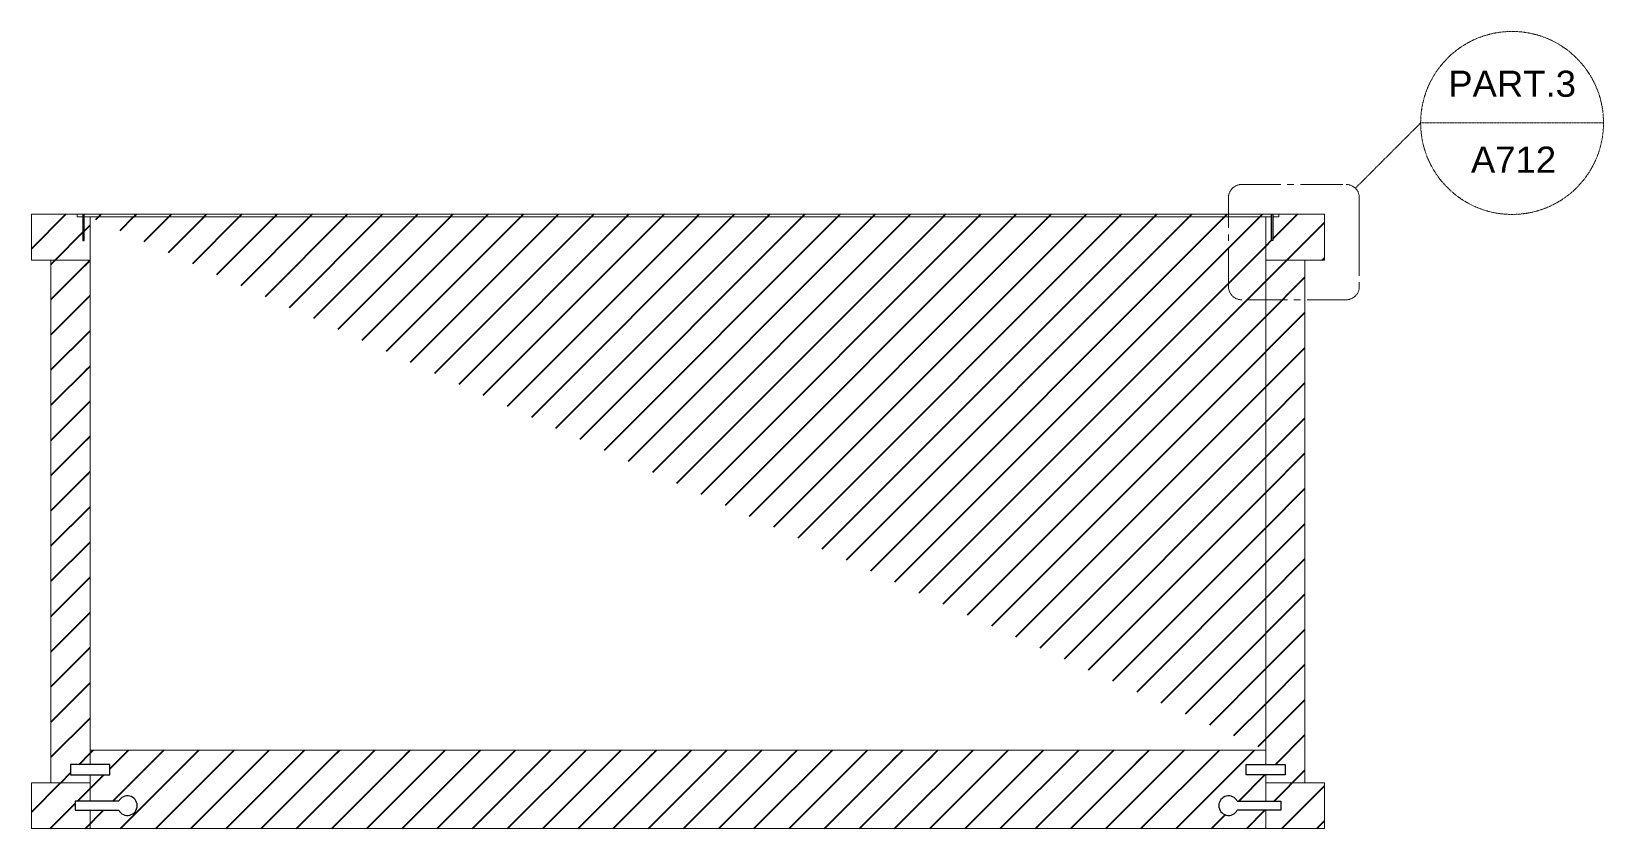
# Model space of a CAD drawing. Header units: centimetres. Extents: x -50281 to 6780, y -2639 to 7911.
# Drawn here: x -7856 to -6653, y 5117 to 5727 of the extents above; entities that cross this region are included whole.
import ezdxf
from ezdxf.enums import TextEntityAlignment as Align

# ---------------------------------------------------------------- set-up
doc = ezdxf.new("R2010")
doc.units = ezdxf.units.CM
doc.linetypes.add('CENTER2', pattern=[1.125, 0.75, -0.125, 0.125, -0.125])
for name, color, linetype, lineweight in [('A-ANNO-SYMB', 3, 'Continuous', 18), ('A-ELEV-MBE', 7, 'Continuous', 18), ('A-SECT-MCUT', 7, 'Continuous', 35)]:
    doc.layers.add(name, color=color, linetype=linetype, lineweight=lineweight)
doc.layers.add('particolari', color=6, linetype='Continuous')
doc.styles.add('ARIAL', font='Arial.ttf')

msp = doc.modelspace()

# ---------------------------------------------------------------- hatches: boundary and pattern name
at = {"layer": 'A-SECT-MCUT', "true_color": 0x636466}
h = msp.add_hatch(dxfattribs=at)
h.set_pattern_fill('ANSI31', color=251, scale=6)
edge = h.paths.add_edge_path()
edge.add_line((-7811.2, 5584.7), (-7811.2, 5165.7))
edge.add_line((-7815.7, 5584.7), (-6906.7, 5584.7))
edge.add_line((-6911.2, 5584.7), (-6911.2, 5165.7))
edge.add_line((-7811.2, 5176.7), (-6911.2, 5176.7))

# ---------------------------------------------------------------- linework, layer by layer
at = {"layer": 'A-ANNO-SYMB', "linetype": 'CENTER2'}
for q in [(-6842.6, 5606.6), (-6652.6, 5656.6)]:
    msp.add_line((-6792.6, 5656.6), q, dxfattribs=at)
at = {"layer": 'A-ANNO-SYMB', "linetype": 'CENTER2', "ltscale": 40}
msp.add_lwpolyline([(-6939.7, 5531.3), (-6939.7, 5579.5), (-6939.7, 5599.5, -0.414214), (-6929.7, 5609.5), (-6882.1, 5609.5), (-6849.6, 5609.5, -0.414214), (-6839.6, 5599.5), (-6839.6, 5569.7), (-6839.6, 5531.3, -0.414214), (-6849.6, 5521.3), (-6929.7, 5521.3, -0.414214)], format="xyb", close=True, dxfattribs=at)
at = {"layer": 'A-ANNO-SYMB', "linetype": 'CENTER2'}
msp.add_circle((-6722.6, 5656.6), 70, dxfattribs=at)
at = {"layer": 'A-ELEV-MBE'}
for p, q in [((-7856.2, 5551.7), (-7856.2, 5586.7)), ((-7856.2, 5586.7), (-6866.2, 5586.7)), ((-7821.2, 5584.7), (-7821.2, 5586.7)), ((-6901.2, 5584.7), (-6901.2, 5586.7)), ((-6866.2, 5586.7), (-6866.2, 5551.7)), ((-6866.2, 5551.7), (-6866.2, 5586.7)), ((-7821.2, 5584.7), (-7816.7, 5584.7)), ((-7815.7, 5584.7), (-6906.7, 5584.7)), ((-7811.2, 5584.7), (-7811.2, 5165.7)), ((-6911.2, 5584.7), (-6911.2, 5165.7)), ((-6905.7, 5584.7), (-6901.2, 5584.7)), ((-7856.2, 5551.7), (-7811.2, 5551.7)), ((-7841.2, 5551.7), (-7841.2, 5151.7)), ((-6866.2, 5551.7), (-6911.2, 5551.7)), ((-6881.2, 5551.7), (-6881.2, 5151.7)), ((-7811.2, 5176.7), (-6911.2, 5176.7)), ((-7856.2, 5116.7), (-7856.2, 5151.7)), ((-7856.2, 5151.7), (-7811.2, 5151.7)), ((-7811.2, 5157.7), (-7811.2, 5137.7)), ((-6911.2, 5157.7), (-6911.2, 5137.7)), ((-6866.2, 5151.7), (-6911.2, 5151.7)), ((-6866.2, 5151.7), (-6866.2, 5116.7)), ((-6866.2, 5116.7), (-6866.2, 5151.7)), ((-7811.2, 5130.7), (-7811.2, 5116.7)), ((-6911.2, 5130.7), (-6911.2, 5116.7)), ((-6866.2, 5116.7), (-7856.2, 5116.7))]:
    msp.add_line(p, q, dxfattribs=at)
at = {"layer": 'A-SECT-MCUT', "color": 251, "linetype": 'Continuous', "true_color": 0x636466}
for p, q in [((-7856.2, 5560.3), (-7829.8, 5586.7)), ((-7804.9, 5584.7), (-7802.9, 5586.7)), ((-7777.9, 5584.7), (-7775.9, 5586.7)), ((-7751, 5584.7), (-7749, 5586.7)), ((-7724.1, 5584.7), (-7722.1, 5586.7)), ((-7697.1, 5584.7), (-7695.1, 5586.7)), ((-7670.2, 5584.7), (-7668.2, 5586.7)), ((-7643.2, 5584.7), (-7641.2, 5586.7)), ((-7616.3, 5584.7), (-7614.3, 5586.7)), ((-7589.4, 5584.7), (-7587.4, 5586.7)), ((-7562.4, 5584.7), (-7560.4, 5586.7)), ((-7535.5, 5584.7), (-7533.5, 5586.7)), ((-7508.5, 5584.7), (-7506.5, 5586.7)), ((-7481.6, 5584.7), (-7479.6, 5586.7)), ((-7454.7, 5584.7), (-7452.7, 5586.7)), ((-7427.7, 5584.7), (-7425.7, 5586.7)), ((-7400.8, 5584.7), (-7398.8, 5586.7)), ((-7373.8, 5584.7), (-7371.8, 5586.7)), ((-7346.9, 5584.7), (-7344.9, 5586.7)), ((-7319.9, 5584.7), (-7317.9, 5586.7)), ((-7293, 5584.7), (-7291, 5586.7)), ((-7266.1, 5584.7), (-7264.1, 5586.7)), ((-7239.1, 5584.7), (-7237.1, 5586.7)), ((-7212.2, 5584.7), (-7210.2, 5586.7)), ((-7185.2, 5584.7), (-7183.2, 5586.7)), ((-7158.3, 5584.7), (-7156.3, 5586.7)), ((-7131.4, 5584.7), (-7129.4, 5586.7)), ((-7104.4, 5584.7), (-7102.4, 5586.7)), ((-7077.5, 5584.7), (-7075.5, 5586.7)), ((-7050.5, 5584.7), (-7048.5, 5586.7)), ((-7023.6, 5584.7), (-7021.6, 5586.7)), ((-6996.7, 5584.7), (-6994.7, 5586.7)), ((-6969.7, 5584.7), (-6967.7, 5586.7)), ((-6942.8, 5584.7), (-6940.8, 5586.7)), ((-6915.8, 5584.7), (-6913.8, 5586.7)), ((-6905.7, 5567.9), (-6886.9, 5586.7)), ((-7837.9, 5551.7), (-7816.7, 5572.9)), ((-7815.7, 5573.9), (-7811.2, 5578.4)), ((-6895, 5551.7), (-6866.2, 5580.5)), ((-6911.2, 5562.4), (-6906.7, 5566.9)), ((-7841.2, 5548.4), (-7837.9, 5551.7)), ((-7841.2, 5521.5), (-7811.2, 5551.5)), ((-6911.2, 5535.5), (-6895, 5551.7)), ((-6868, 5551.7), (-6866.2, 5553.5)), ((-6911.2, 5508.5), (-6881.2, 5538.5)), ((-7841.2, 5494.5), (-7811.2, 5524.5)), ((-6911.2, 5481.6), (-6881.2, 5511.6)), ((-7841.2, 5467.6), (-7811.2, 5497.6)), ((-6911.2, 5454.6), (-6881.2, 5484.6)), ((-7841.2, 5440.6), (-7811.2, 5470.6)), ((-6911.2, 5427.7), (-6881.2, 5457.7)), ((-7841.2, 5413.7), (-7811.2, 5443.7)), ((-6911.2, 5400.8), (-6881.2, 5430.8)), ((-7841.2, 5386.8), (-7811.2, 5416.8)), ((-6911.2, 5373.8), (-6881.2, 5403.8)), ((-7841.2, 5359.8), (-7811.2, 5389.8)), ((-6911.2, 5346.9), (-6881.2, 5376.9)), ((-7841.2, 5332.9), (-7811.2, 5362.9)), ((-6911.2, 5319.9), (-6881.2, 5349.9)), ((-7841.2, 5305.9), (-7811.2, 5335.9)), ((-6911.2, 5293), (-6881.2, 5323)), ((-7841.2, 5279), (-7811.2, 5309)), ((-6911.2, 5266.1), (-6881.2, 5296.1)), ((-7841.2, 5252), (-7811.2, 5282)), ((-6911.2, 5239.1), (-6881.2, 5269.1)), ((-7841.2, 5225.1), (-7811.2, 5255.1)), ((-6911.2, 5212.2), (-6881.2, 5242.2)), ((-7841.2, 5198.2), (-7811.2, 5228.2)), ((-6911.2, 5185.2), (-6881.2, 5215.2)), ((-7841.2, 5171.2), (-7811.2, 5201.2)), ((-6903.8, 5165.7), (-6881.2, 5188.3)), ((-7811.2, 5174.3), (-7808.8, 5176.7)), ((-7796.2, 5162.3), (-7781.8, 5176.7)), ((-7793.9, 5137.7), (-7754.9, 5176.7)), ((-7787.9, 5116.7), (-7727.9, 5176.7)), ((-7761, 5116.7), (-7701, 5176.7)), ((-7734.1, 5116.7), (-7674.1, 5176.7)), ((-7707.1, 5116.7), (-7647.1, 5176.7)), ((-7680.2, 5116.7), (-7620.2, 5176.7)), ((-7653.2, 5116.7), (-7593.2, 5176.7)), ((-7626.3, 5116.7), (-7566.3, 5176.7)), ((-7599.4, 5116.7), (-7539.4, 5176.7)), ((-7572.4, 5116.7), (-7512.4, 5176.7)), ((-7545.5, 5116.7), (-7485.5, 5176.7)), ((-7518.5, 5116.7), (-7458.5, 5176.7)), ((-7491.6, 5116.7), (-7431.6, 5176.7)), ((-7464.7, 5116.7), (-7404.7, 5176.7)), ((-7437.7, 5116.7), (-7377.7, 5176.7)), ((-7410.8, 5116.7), (-7350.8, 5176.7)), ((-7383.8, 5116.7), (-7323.8, 5176.7)), ((-7356.9, 5116.7), (-7296.9, 5176.7)), ((-7330, 5116.7), (-7270, 5176.7)), ((-7303, 5116.7), (-7243, 5176.7)), ((-7276.1, 5116.7), (-7216.1, 5176.7)), ((-7249.1, 5116.7), (-7189.1, 5176.7)), ((-7222.2, 5116.7), (-7162.2, 5176.7)), ((-7195.3, 5116.7), (-7135.3, 5176.7)), ((-7168.3, 5116.7), (-7108.3, 5176.7)), ((-7141.4, 5116.7), (-7081.4, 5176.7)), ((-7114.4, 5116.7), (-7054.4, 5176.7)), ((-7087.5, 5116.7), (-7027.5, 5176.7)), ((-7060.5, 5116.7), (-7000.5, 5176.7)), ((-7033.6, 5116.7), (-6973.6, 5176.7)), ((-7006.7, 5116.7), (-6946.7, 5176.7)), ((-6979.7, 5116.7), (-6919.7, 5176.7)), ((-7819.7, 5165.7), (-7811.2, 5174.3)), ((-7856.2, 5129.3), (-7833.8, 5151.7)), ((-7833.7, 5151.7), (-7826.2, 5159.2)), ((-7820.8, 5137.7), (-7800.8, 5157.7)), ((-6931.8, 5137.7), (-6911.8, 5157.7)), ((-6904.8, 5137.7), (-6881.2, 5161.4)), ((-6898.9, 5116.7), (-6866.2, 5149.4)), ((-7841.8, 5116.7), (-7822.7, 5135.8)), ((-7814.9, 5116.7), (-7800.9, 5130.7)), ((-6925.8, 5116.7), (-6911.8, 5130.7)), ((-6952.8, 5116.7), (-6942.3, 5127.2)), ((-6872, 5116.7), (-6866.2, 5122.5))]:
    msp.add_line(p, q, dxfattribs=at)
at = {"layer": 'particolari'}
for points in [[(-7816.7, 5586.7), (-7816.7, 5566.7), (-7815.7, 5566.7), (-7815.7, 5586.7)], [(-6905.7, 5586.7), (-6905.7, 5566.7), (-6906.7, 5566.7), (-6906.7, 5586.7)], [(-7826.2, 5165.7), (-7826.2, 5157.7), (-7796.2, 5157.7), (-7796.2, 5165.7), (-7826.2, 5165.7)], [(-6896.2, 5165.7), (-6896.2, 5157.7), (-6926.2, 5157.7), (-6926.2, 5165.7), (-6896.2, 5165.7)], [(-7789.3, 5137.7), (-7822.7, 5137.7), (-7822.7, 5130.7), (-7789.3, 5130.7)], [(-6933, 5137.7), (-6899.6, 5137.7), (-6899.6, 5130.7), (-6933, 5130.7)]]:
    msp.add_lwpolyline(points, dxfattribs=at)
for centre, start, end in [((-7782.7, 5134.2), 207.8181, 152.1819), ((-6939.6, 5134.2), 27.8181, 332.1819)]:
    msp.add_arc(centre, 7.5, start, end, dxfattribs=at)

# ---------------------------------------------------------------- texts
at = {"layer": 'A-ANNO-SYMB', "linetype": 'CENTER2', "style": 'ARIAL'}
msp.add_attdef('PART.3', text='1', height=20, dxfattribs=at).set_placement((-6722.6, 5696.6), align=Align.TOP_CENTER)
msp.add_attdef('A712', (-6754.1, 5618.5), '', height=20, dxfattribs=at)

doc.saveas('drawing.dxf')
